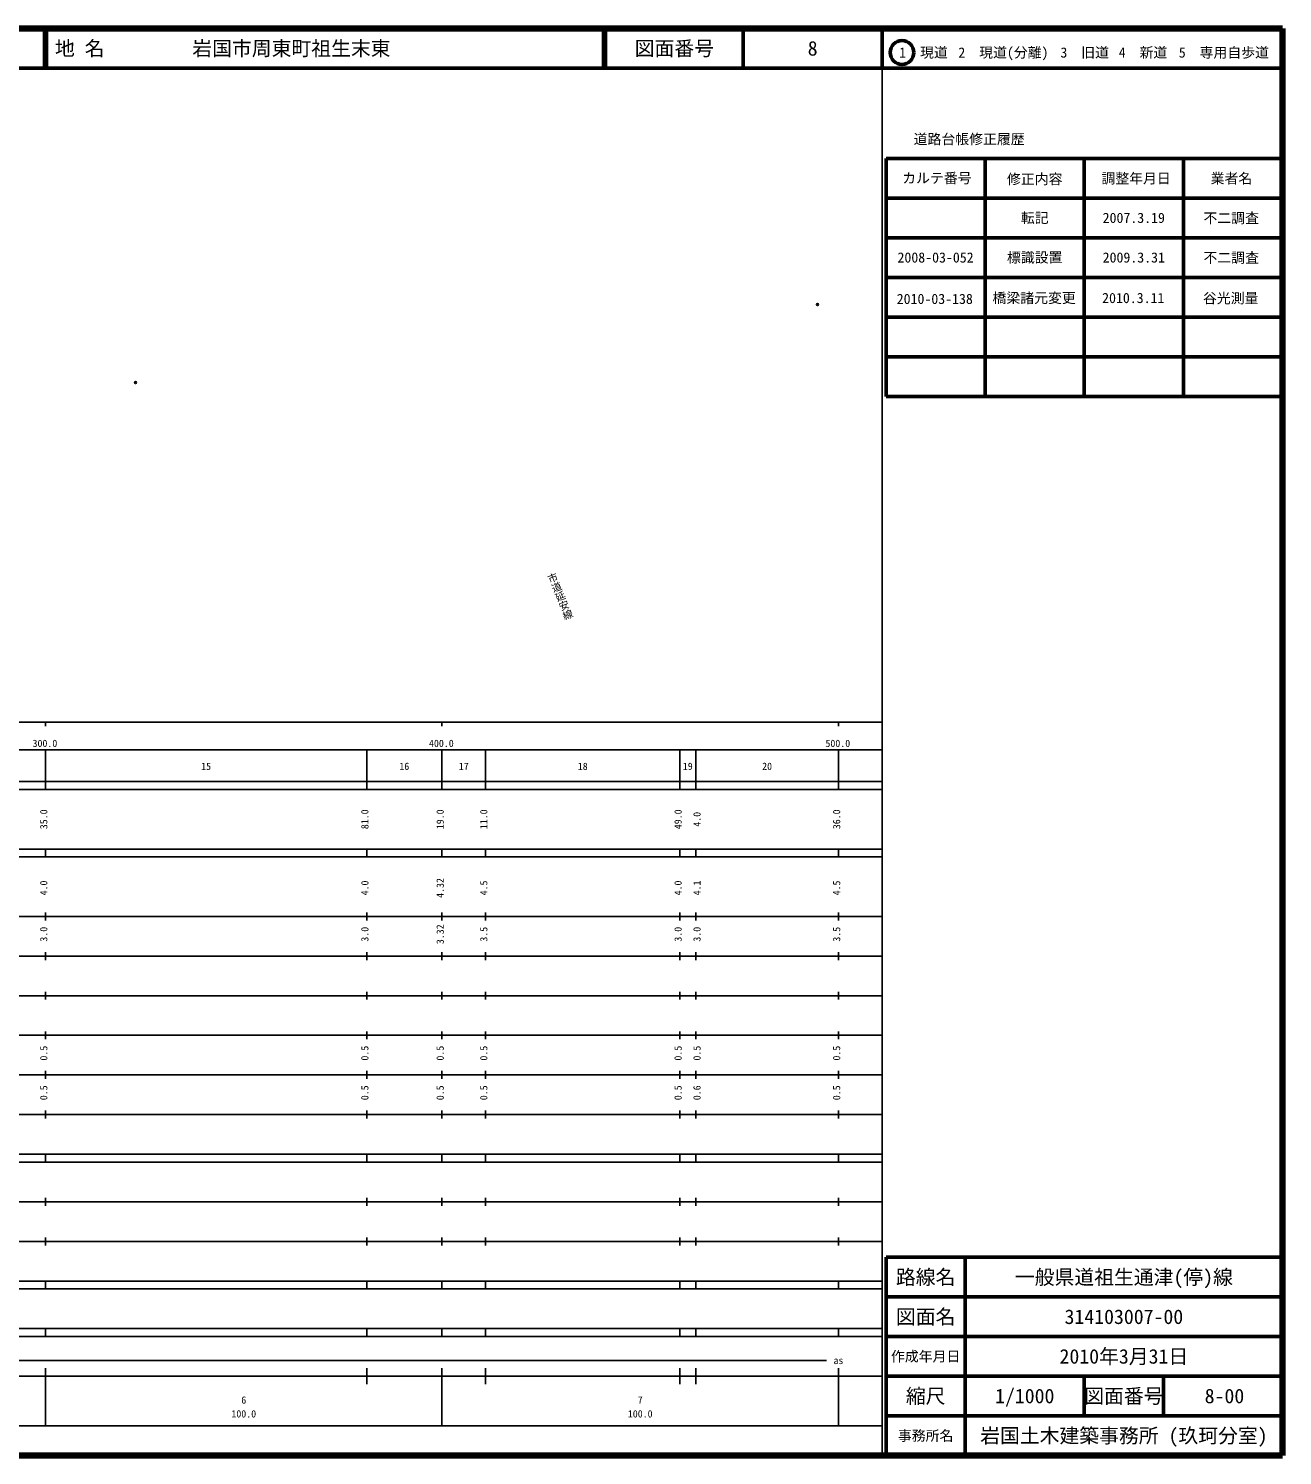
# Model space of a CAD drawing. Units: millimetres on the paper. Extents: x 40 to 680, y 20 to 380.
# Drawn here: x 363.7 to 680, y 20 to 380 of the extents above; entities that cross this region are included whole.
import ezdxf
from ezdxf.enums import TextEntityAlignment as Align

# ---------------------------------------------------------------- set-up
doc = ezdxf.new("R2010")
doc.units = ezdxf.units.MM
doc.header["$PDMODE"] = 32
doc.header["$PDSIZE"] = 0.5
for name, color, linetype in [('M-BMK-HTXT', 7, 'Continuous'), ('M-OTRS', 6, 'Continuous'), ('M-TTL-TXT', 7, 'Continuous')]:
    doc.layers.add(name, color=color, linetype=linetype)
for name, color, linetype, lineweight in [('M-TTL', 2, 'Continuous', 140), ('M-TTL-BAND', 7, 'Continuous', 25), ('M-TTL-FRAM', 2, 'Continuous', 50), ('M-TTL-LINE', 7, 'Continuous', 50)]:
    doc.layers.add(name, color=color, linetype=linetype, lineweight=lineweight)
doc.styles.add('@ＭＳ ゴシック', font='')
doc.styles.add('ＭＳ ゴシック', font='')
doc.styles.get('@ＭＳ ゴシック').set_extended_font_data('@MS Gothic')
doc.styles.get('ＭＳ ゴシック').set_extended_font_data('MS Gothic')

msp = doc.modelspace()

# ---------------------------------------------------------------- linework, layer by layer
at = {"layer": 'M-OTRS'}
for p in [(562.715, 310.358), (390.7, 290.685)]:
    msp.add_point(p, dxfattribs=at)
at = {"layer": 'M-TTL'}
for p, q in [((680, 380), (40, 380)), ((680, 20), (680, 380)), ((40, 20), (680, 20))]:
    msp.add_line(p, q, dxfattribs=at)
at = {"layer": 'M-TTL-BAND'}
for p, q in [((579, 20), (579, 370)), ((40, 205), (579, 205)), ((368, 205), (368, 204)), ((468, 205), (468, 204)), ((568, 205), (568, 204)), ((68, 198), (579, 198)), ((368, 188), (368, 198)), ((449, 188), (449, 198)), ((468, 188), (468, 198)), ((479, 188), (479, 198)), ((528, 188), (528, 198)), ((532, 188), (532, 198)), ((568, 188), (568, 198)), ((40, 190), (579, 190)), ((40, 188), (579, 188)), ((40, 173), (579, 173)), ((368, 171), (368, 173)), ((449, 171), (449, 173)), ((468, 171), (468, 173)), ((479, 171), (479, 173)), ((528, 171), (528, 173)), ((532, 171), (532, 173)), ((568, 171), (568, 173)), ((40, 171), (579, 171)), ((40, 156), (579, 156)), ((368, 155), (368, 157)), ((449, 155), (449, 157)), ((468, 155), (468, 157)), ((479, 155), (479, 157)), ((528, 155), (528, 157)), ((532, 155), (532, 157)), ((568, 155), (568, 157)), ((46, 146), (579, 146)), ((368, 145), (368, 147)), ((449, 145), (449, 147)), ((468, 145), (468, 147)), ((479, 145), (479, 147)), ((528, 145), (528, 147)), ((532, 145), (532, 147)), ((568, 145), (568, 147)), ((368, 135), (368, 137)), ((449, 135), (449, 137)), ((468, 135), (468, 137)), ((479, 135), (479, 137)), ((528, 135), (528, 137)), ((532, 135), (532, 137)), ((568, 135), (568, 137)), ((52, 136), (579, 136)), ((46, 126), (579, 126)), ((368, 125), (368, 127)), ((449, 125), (449, 127)), ((468, 125), (468, 127)), ((479, 125), (479, 127)), ((528, 125), (528, 127)), ((532, 125), (532, 127)), ((568, 125), (568, 127)), ((52, 116), (579, 116)), ((368, 115), (368, 117)), ((449, 115), (449, 117)), ((468, 115), (468, 117)), ((479, 115), (479, 117)), ((528, 115), (528, 117)), ((532, 115), (532, 117)), ((568, 115), (568, 117)), ((46, 106), (579, 106)), ((368, 105), (368, 107)), ((449, 105), (449, 107)), ((468, 105), (468, 107)), ((479, 105), (479, 107)), ((528, 105), (528, 107)), ((532, 105), (532, 107)), ((568, 105), (568, 107)), ((40, 96), (579, 96)), ((40, 94), (579, 94)), ((368, 94), (368, 96)), ((449, 94), (449, 96)), ((468, 94), (468, 96)), ((479, 94), (479, 96)), ((528, 94), (528, 96)), ((532, 94), (532, 96)), ((568, 94), (568, 96)), ((49, 84), (579, 84)), ((368, 83), (368, 85)), ((449, 83), (449, 85)), ((468, 83), (468, 85)), ((479, 83), (479, 85)), ((528, 83), (528, 85)), ((532, 83), (532, 85)), ((568, 83), (568, 85)), ((40, 74), (579, 74)), ((368, 73), (368, 75)), ((449, 73), (449, 75)), ((468, 73), (468, 75)), ((479, 73), (479, 75)), ((528, 73), (528, 75)), ((532, 73), (532, 75)), ((568, 73), (568, 75)), ((40, 64), (579, 64)), ((40, 62), (579, 62)), ((368, 62), (368, 64)), ((449, 62), (449, 64)), ((468, 62), (468, 64)), ((479, 62), (479, 64)), ((528, 62), (528, 64)), ((532, 62), (532, 64)), ((568, 62), (568, 64)), ((40, 52), (579, 52)), ((368, 50), (368, 52)), ((449, 50), (449, 52)), ((468, 50), (468, 52)), ((479, 50), (479, 52)), ((528, 50), (528, 52)), ((532, 50), (532, 52)), ((568, 50), (568, 52)), ((40, 50), (579, 50)), ((71, 44), (565, 44)), ((40, 40), (579, 40)), ((368, 27.5), (368, 42)), ((449, 38), (449, 42)), ((468, 27.5), (468, 42)), ((479, 38), (479, 42)), ((528, 38), (528, 42)), ((532, 38), (532, 42)), ((568, 27.5), (568, 42)), ((68, 27.5), (579, 27.5))]:
    msp.add_line(p, q, dxfattribs=at)
at = {"layer": 'M-TTL-FRAM'}
for p, q in [((580, 347.197), (580, 287.197)), ((580, 347.197), (680, 347.197)), ((580, 287.197), (680, 287.197)), ((680, 70), (580, 70)), ((580, 70), (580, 20))]:
    msp.add_line(p, q, dxfattribs=at)
at = {"layer": 'M-TTL-LINE'}
for p, q in [((367.75, 380), (367.75, 370)), ((368.25, 380), (368.25, 370)), ((508.747, 380), (508.747, 370)), ((509.247, 380), (509.247, 370)), ((543.997, 380), (543.997, 370)), ((579, 380), (579, 370)), ((40, 370), (680, 370)), ((605, 347.197), (605, 287.197)), ((630, 347.197), (630, 287.197)), ((655, 347.197), (655, 287.197)), ((580, 337.197), (680, 337.197)), ((580, 327.197), (680, 327.197)), ((580, 317.197), (680, 317.197)), ((580, 307.197), (680, 307.197)), ((580, 297.197), (680, 297.197)), ((600, 70), (600, 20)), ((680, 60), (580, 60)), ((680, 50), (580, 50)), ((680, 40), (580, 40)), ((630, 40), (630, 30)), ((650, 40), (650, 30)), ((680, 30), (580, 30))]:
    msp.add_line(p, q, dxfattribs=at)
msp.add_circle((584.031, 373.958), 3, dxfattribs=at)

# ---------------------------------------------------------------- texts
at = {"layer": 'M-BMK-HTXT', "style": '@ＭＳ ゴシック'}
msp.add_text('市道延安線', height=1.833, rotation=292.152, dxfattribs=at).set_placement((498.791, 230.41), align=Align.BOTTOM_RIGHT)
at = {"layer": 'M-TTL-BAND', "style": 'ＭＳ ゴシック'}
for s, p in [('300.0', (367.844, 198.195)), ('400.0', (467.844, 198.195)), ('500.0', (567.844, 198.195)), ('15', (408.5, 192.405)), ('16', (458.5, 192.405)), ('17', (473.5, 192.405)), ('18', (503.5, 192.405)), ('19', (530, 192.405)), ('20', (550, 192.405)), ('as', (568, 42.5)), ('6', (418, 32.523)), ('7', (518, 32.523)), ('100.0', (418, 29.033)), ('100.0', (518, 29.033))]:
    msp.add_text(s, height=1.833, dxfattribs=at).set_placement(p, align=Align.BOTTOM_CENTER)
for s, p in [('35.0', (369, 180.5)), ('81.0', (450, 180.5)), ('19.0', (469, 180.5)), ('11.0', (480, 180.5)), ('49.0', (529, 180.5)), ('4.0', (533.775, 180.5)), ('36.0', (569, 180.5)), ('4.0', (369, 163.174)), ('4.0', (450, 163.174)), ('4.32', (469, 163.174)), ('4.5', (480, 163.174)), ('4.0', (529, 163.174)), ('4.1', (533.775, 163.174)), ('4.5', (569, 163.174)), ('3.0', (369, 151.5)), ('3.0', (450, 151.5)), ('3.32', (469, 151.5)), ('3.5', (480, 151.5)), ('3.0', (529, 151.5)), ('3.0', (533.775, 151.5)), ('3.5', (569, 151.5)), ('0.5', (369, 121.5)), ('0.5', (450, 121.5)), ('0.5', (469, 121.5)), ('0.5', (480, 121.5)), ('0.5', (529, 121.5)), ('0.5', (533.775, 121.5)), ('0.5', (569, 121.5)), ('0.5', (369, 111.5)), ('0.5', (450, 111.5)), ('0.5', (469, 111.5)), ('0.5', (480, 111.5)), ('0.5', (529, 111.5)), ('0.6', (533.775, 111.5)), ('0.5', (569, 111.5))]:
    msp.add_text(s, height=1.833, rotation=90, dxfattribs=at).set_placement(p, align=Align.BOTTOM_CENTER)
at = {"layer": 'M-TTL-TXT', "style": 'ＭＳ ゴシック'}
for s, p in [('地 名', (370.38, 375)), ('岩国市周東町祖生末東', (405.024, 375))]:
    msp.add_text(s, height=3.666, dxfattribs=at).set_placement(p, align=Align.MIDDLE_LEFT)
for s, height, p in [('図面番号', 3.666, (526.622, 375)), ('8', 3.666, (561.497, 375)), ('1\u3000現道', 2.566, (589.448, 373.958)), ('2\u3000現道(分離)', 2.566, (609.619, 373.958)), ('3\u3000旧道', 2.566, (630.121, 373.958)), ('4\u3000新道', 2.566, (644.824, 373.958)), ('5\u3000専用自歩道', 2.566, (665.228, 373.958)), ('道路台帳修正履歴', 2.566, (600.968, 352.113)), ('カルテ番号', 2.566, (592.839, 342.277)), ('修正内容', 2.566, (617.509, 342.023)), ('調整年月日', 2.566, (643.089, 342.197)), ('業者名', 2.566, (667.134, 342.197)), ('転記', 2.566, (617.5, 332.245)), ('2007.3.19', 2.566, (642.5, 332.245)), ('不二調査', 2.566, (667.077, 332.189)), ('2008-03-052', 2.566, (592.5, 322.245)), ('標識設置', 2.566, (617.5, 322.245)), ('2009.3.31', 2.566, (642.5, 322.245)), ('不二調査', 2.566, (667.077, 322.189)), ('橋梁諸元変更', 2.566, (617.369, 312.025)), ('2010.3.11', 2.566, (642.369, 312.025)), ('谷光測量', 2.566, (666.945, 311.968)), ('2010-03-138', 2.566, (592.305, 311.79)), ('路線名', 3.666, (590, 65)), ('路線名', 3.666, (590, 65)), ('一般県道祖生通津(停)線', 3.666, (640, 65)), ('図面名', 3.666, (590, 55)), ('図面名', 3.666, (590, 55)), ('314103007-00', 3.666, (640, 55)), ('2010年3月31日', 3.666, (640, 45)), ('作成年月日', 2.566, (590, 45)), ('作成年月日', 2.566, (590, 45)), ('縮尺', 3.666, (590, 35)), ('縮尺', 3.666, (590, 35)), ('1/1000', 3.666, (615, 35)), ('図面番号', 3.666, (640, 35)), ('図面番号', 3.666, (640, 35)), (' 8-00', 3.666, (664.125, 35)), ('事務所名', 2.566, (590, 25)), ('事務所名', 2.566, (590, 25)), ('岩国土木建築事務所 (玖珂分室)', 3.666, (640, 25))]:
    msp.add_text(s, height=height, dxfattribs=at).set_placement(p, align=Align.MIDDLE_CENTER)

doc.saveas('drawing.dxf')
